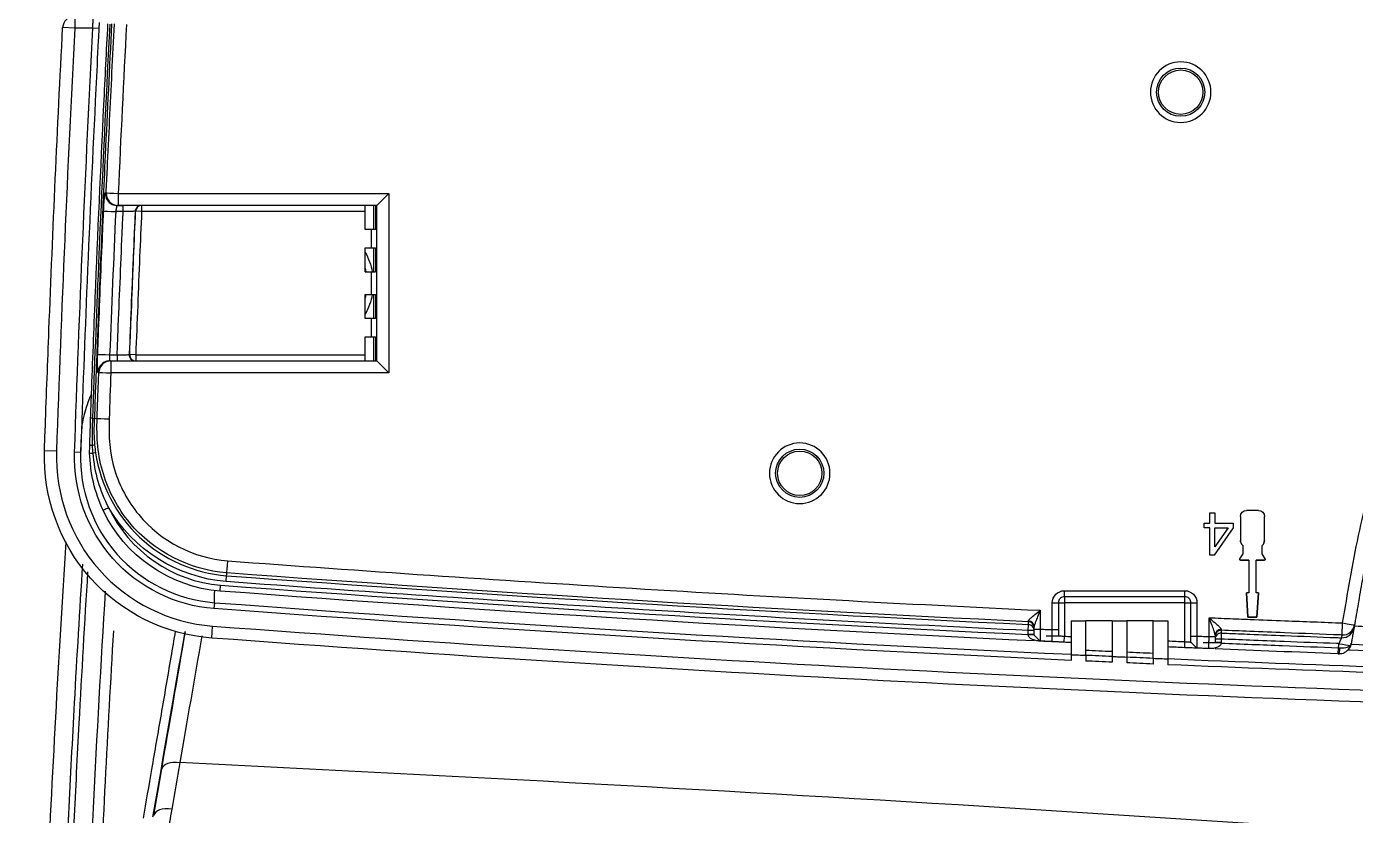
# Model space of a CAD drawing. Header units: millimetres. Extents: x 28 to 2974, y 8 to 3716.
# Drawn here: x 1658.1 to 1768.4, y 1207.4 to 1272.8 of the extents above; entities that cross this region are included whole.
import ezdxf

# ---------------------------------------------------------------- set-up
doc = ezdxf.new("R2010")
doc.units = ezdxf.units.MM
doc.layers.add('1LINE', color=7, linetype='CONTINUOUS')

msp = doc.modelspace()

# ---------------------------------------------------------------- linework, layer by layer
at = {"layer": '1LINE', "linetype": 'Continuous'}
for p, q in [((1662.12, 1273.7), (1662.12, 1272.7)), ((1662.12, 1272.7), (1661.12, 1272.75)), ((1663.63, 1272.7), (1662.12, 1272.7)), ((1664.12, 1272.68), (1663.63, 1272.7)), ((1665.73, 1259), (1665.73, 1258)), ((1665.73, 1259), (1688.18, 1259)), ((1687.18, 1258), (1688.18, 1259)), ((1688.18, 1259), (1688.18, 1244.12)), ((1665.66, 1258), (1666.14, 1258)), ((1687.18, 1258), (1665.73, 1258)), ((1666.14, 1257.5), (1666.14, 1258)), ((1667.67, 1258), (1667.67, 1257.5)), ((1686.94, 1256), (1686.94, 1258)), ((1687.08, 1258), (1687.08, 1256)), ((1687.18, 1245.12), (1687.18, 1258)), ((1666.14, 1257.5), (1665.52, 1257.5)), ((1667.67, 1257.5), (1667.17, 1257.52)), ((1686.21, 1257.5), (1667.67, 1257.5)), ((1686.21, 1256), (1686.21, 1257.5)), ((1686.71, 1256), (1686.21, 1256)), ((1686.71, 1256), (1686.71, 1254.5)), ((1687.08, 1256), (1686.71, 1256)), ((1686.21, 1254.5), (1686.71, 1254.5)), ((1686.21, 1252.5), (1686.21, 1254.5)), ((1686.71, 1254.5), (1687.08, 1254.5)), ((1686.94, 1252.5), (1686.94, 1254.5)), ((1687.08, 1254.5), (1687.08, 1252.5)), ((1686.21, 1252.5), (1686.71, 1252.5)), ((1686.71, 1252.5), (1687.08, 1252.5)), ((1686.71, 1252.5), (1686.71, 1250.62)), ((1686.21, 1250.62), (1686.71, 1250.62)), ((1686.21, 1248.62), (1686.21, 1250.62)), ((1686.71, 1250.62), (1687.08, 1250.62)), ((1686.94, 1248.62), (1686.94, 1250.62)), ((1687.08, 1250.62), (1687.08, 1248.62)), ((1686.71, 1248.62), (1686.21, 1248.62)), ((1686.71, 1248.62), (1686.71, 1247.12)), ((1687.08, 1248.62), (1686.71, 1248.62)), ((1686.21, 1247.12), (1686.71, 1247.12)), ((1686.21, 1245.62), (1686.21, 1247.12)), ((1686.71, 1247.12), (1687.08, 1247.12)), ((1686.94, 1245.12), (1686.94, 1247.12)), ((1687.08, 1247.12), (1687.08, 1245.12)), ((1665.02, 1245.62), (1665.64, 1245.62)), ((1665.64, 1245.62), (1665.64, 1245.12)), ((1667.18, 1245.62), (1666.68, 1245.64)), ((1667.18, 1245.62), (1686.21, 1245.62)), ((1667.18, 1245.62), (1667.18, 1245.12)), ((1665.12, 1245.12), (1687.18, 1245.12)), ((1665.12, 1245.12), (1665.12, 1244.12)), ((1688.18, 1244.12), (1687.18, 1245.12)), ((1688.18, 1244.12), (1665.12, 1244.12)), ((1659.61, 1237.68), (1660.61, 1237.65)), ((1662.61, 1237.53), (1662.11, 1237.54)), ((1756.28, 1231.67), (1756.28, 1232.51)), ((1756.28, 1232.51), (1756.7, 1232.51)), ((1756.7, 1232.51), (1756.7, 1231.67)), ((1760.31, 1232.72), (1759.31, 1232.72)), ((1755.81, 1231.67), (1756.28, 1231.67)), ((1755.81, 1231.28), (1755.81, 1231.67)), ((1756.28, 1231.28), (1755.81, 1231.28)), ((1756.28, 1229.01), (1756.28, 1231.28)), ((1758.21, 1231.28), (1756.63, 1229.01)), ((1756.7, 1231.67), (1758.21, 1231.67)), ((1757.79, 1231.28), (1756.7, 1229.7)), ((1756.7, 1231.28), (1757.79, 1231.28)), ((1756.7, 1229.7), (1756.7, 1231.28)), ((1758.21, 1231.67), (1758.21, 1231.28)), ((1758.81, 1232.22), (1758.81, 1230.22)), ((1760.81, 1230.22), (1760.81, 1232.22)), ((1760.81, 1230.22), (1760.81, 1230.22)), ((1756.63, 1229.01), (1756.28, 1229.01)), ((1759.01, 1229.11), (1758.75, 1228.71)), ((1759.01, 1229.82), (1759.01, 1229.11)), ((1759.01, 1229.82), (1759.01, 1229.82)), ((1760.61, 1229.82), (1760.61, 1229.82)), ((1760.61, 1229.11), (1760.61, 1229.82)), ((1760.87, 1228.71), (1760.61, 1229.11)), ((1759.51, 1228.6), (1758.81, 1228.6)), ((1758.81, 1228.6), (1759.51, 1228.6)), ((1758.81, 1228.6), (1758.81, 1228.6)), ((1759.51, 1228.6), (1759.51, 1225.88)), ((1759.51, 1228.6), (1759.51, 1228.6)), ((1760.11, 1228.6), (1760.11, 1228.6)), ((1760.11, 1225.88), (1760.11, 1228.6)), ((1760.81, 1228.6), (1760.11, 1228.6)), ((1760.11, 1228.6), (1760.81, 1228.6)), ((1760.81, 1228.6), (1760.81, 1228.6)), ((1674.19, 1226.03), (1674.22, 1226.52)), ((1744.21, 1226.06), (1754.21, 1226.06)), ((1744.21, 1225.56), (1744.21, 1226.06)), ((1754.21, 1225.56), (1754.21, 1226.06)), ((1759.44, 1223.88), (1759.31, 1225.88)), ((1759.31, 1225.88), (1759.44, 1223.88)), ((1759.51, 1225.88), (1759.31, 1225.88)), ((1760.31, 1225.88), (1760.11, 1225.88)), ((1760.31, 1225.88), (1760.18, 1223.88)), ((1760.18, 1223.88), (1760.31, 1225.88)), ((1673.71, 1225.07), (1673.67, 1224.58)), ((1743.21, 1222.84), (1743.21, 1225.06)), ((1743.71, 1225.06), (1743.71, 1222.84)), ((1743.71, 1225.06), (1744.21, 1225.06)), ((1754.21, 1225.56), (1744.21, 1225.56)), ((1744.21, 1225.56), (1744.21, 1225.06)), ((1744.21, 1225.06), (1744.21, 1222.29)), ((1754.21, 1225.06), (1744.21, 1225.06)), ((1754.21, 1225.06), (1754.21, 1225.56)), ((1754.21, 1221.84), (1754.21, 1225.06)), ((1754.21, 1225.06), (1754.71, 1225.06)), ((1754.71, 1222.3), (1754.71, 1225.06)), ((1755.21, 1225.06), (1755.21, 1222.3)), ((1742.21, 1224.44), (1742.21, 1222.88)), ((1748.18, 1223.56), (1745.98, 1223.56)), ((1751.58, 1223.56), (1749.38, 1223.56)), ((1756.21, 1222.26), (1756.21, 1223.82)), ((1760.18, 1223.88), (1759.44, 1223.88)), ((1759.44, 1223.88), (1760.18, 1223.88)), ((1759.44, 1223.88), (1759.44, 1223.88)), ((1760.18, 1223.88), (1760.18, 1223.88)), ((1673.49, 1222.13), (1673.56, 1223.13)), ((1741.21, 1222.76), (1741.24, 1223.26)), ((1741.21, 1222.43), (1741.21, 1222.76)), ((1741.71, 1222.88), (1741.71, 1223.07)), ((1757.23, 1222.55), (1757.21, 1222.05)), ((1767.25, 1222.39), (1767.29, 1223.39)), ((1741.71, 1222.38), (1742.19, 1221.88)), ((1744.19, 1221.79), (1744.21, 1222.29)), ((1754.19, 1221.34), (1754.21, 1221.84)), ((1754.71, 1221.8), (1755.19, 1221.3)), ((1754.71, 1221.8), (1755.19, 1221.3)), ((1756.71, 1222.37), (1756.71, 1222.26)), ((1757.21, 1222.05), (1757.21, 1221.76)), ((1766.92, 1220.84), (1766.94, 1221.33)), ((1744.78, 1220.76), (1744.78, 1220.29)), ((1745.98, 1220.71), (1745.98, 1220.23)), ((1748.18, 1220.61), (1748.18, 1220.13)), ((1749.38, 1220.56), (1749.38, 1220.08)), ((1751.58, 1220.46), (1751.58, 1219.98)), ((1752.78, 1220.41), (1752.78, 1219.93)), ((1668.67, 1207.43), (1668.61, 1207.44))]:
    msp.add_line(p, q, dxfattribs=at)
at = {"layer": '1LINE', "linetype": 'Continuous', "extrusion": (3.83778e-22, 6.26757e-06, -1)}
for centre in [(-1753.86, 1267.4, 0.01), (-1722.26, 1235.8, 0.01)]:
    msp.add_circle(centre, 2.51, dxfattribs=at)
at = {"layer": '1LINE', "linetype": 'Continuous', "extrusion": (-3.83778e-22, -6.26758e-06, 1)}
for centre, radius in [((1753.86, 1267.4, -0.01), 2), ((1753.86, 1267.4, -0.01), 1.84), ((1722.26, 1235.8, -0.01), 2), ((1722.26, 1235.8, -0.01), 1.84)]:
    msp.add_circle(centre, radius, dxfattribs=at)
at = {"layer": '1LINE', "linetype": 'Continuous', "extrusion": (0, 0, -1)}
for start, end in [(150.4069, 169.5319), (190.4738, 209.5988)]:
    msp.add_arc((-1681.71, 1251.56), 5.18, start, end, dxfattribs=at)
at = {"layer": '1LINE', "linetype": 'Continuous'}
for start, end in [(11.61, 15.7444), (344.2612, 348.3956)]:
    msp.add_arc((1681.71, 1251.56), 4.68, start, end, dxfattribs=at)
at = {"layer": '1LINE', "linetype": 'Continuous', "extrusion": (3.83778e-22, 6.26757e-06, -1)}
for centre, radius, start, end in [((-1759.31, 1232.22, 0.01), 0.5, 0, 90), ((-1760.31, 1232.22, 0.01), 0.5, 90, 180), ((-1759.31, 1230.22, 0.01), 0.5, 306.8699, 359.9814), ((-1760.31, 1230.22, 0.01), 0.5, 180.0186, 233.1301), ((-1758.81, 1228.68, 0.01), 0.0716, 270, 359.867), ((-1760.81, 1228.68, 0.01), 0.0716, 180.133, 270), ((-1744.21, 1225.06, 0.01), 1, 0, 90), ((-1754.21, 1225.06, 0.01), 1, 90, 180)]:
    msp.add_arc(centre, radius, start, end, dxfattribs=at)
at = {"layer": '1LINE', "linetype": 'Continuous', "extrusion": (-3.83778e-22, -6.26758e-06, 1)}
for centre, radius, start, end in [((1759.31, 1230.22, -0.01), 0.5, 180.0192, 233.1301), ((1760.31, 1230.22, -0.01), 0.5, 306.8699, 359.9808), ((1758.81, 1228.68, -0.01), 0.0716, 146.9613, 270), ((1760.81, 1228.68, -0.01), 0.0716, 270, 33.0347)]:
    msp.add_arc(centre, radius, start, end, dxfattribs=at)
at = {"layer": '1LINE', "linetype": 'Continuous'}
for centre, major_axis, ratio, start_param, end_param in [((1662.12, 1272.7), (0.008, -1), 1, 3.133322, 4.652317), ((1665.66, 1259), (0, 1), 0.99875, 1.526057, 2.700732), ((1665.73, 1259), (0, 1), 0.99875, 1.526057, 3.141688), ((1665.73, 1259), (-0.999, 0.045), 0.000006, 0.049845, 1.570788), ((1665.66, 1259), (0, 1), 0.99875, 2.700737, 3.141688), ((1667.64, 1257.5), (-0.005, 0.5), 1, 6.273042, 7.799432), ((1667.67, 1257.5), (0, 0.5), 0.99989, 0.178347, 1.525904), ((1667.67, 1257.5), (0, 0.5), 0.99989, 6.282763, 6.461532), ((1665.52, 1257.5), (-0.999, 0.044), 0.000006, 0.049856, 1.570789), ((1665.02, 1245.62), (-0.999, 0.038), 0.000006, 0.049972, 1.57079), ((1667.14, 1245.62), (0, -0.5), 1, 4.673899, 6.283185), ((1667.18, 1245.62), (0, 0.5), 0.99989, 1.532307, 3.141593), ((1665.04, 1244.12), (0, -1), 0.998748, 3.479633, 4.674649), ((1665.12, 1244.12), (0, -1), 0.998748, 3.141593, 4.674614), ((1665.04, 1244.12), (0, -1), 0.998748, 3.141593, 3.47963), ((1665.12, 1244.12), (-0.999, 0.038), 0.000006, 0.049941, 1.570788), ((1663.94, 1240.35), (-0.5, 0.018), 0.000207, 5.483059, 6.283939), ((1663.25, 1240.37), (-0.5, 0.018), 0.000144, 2.341467, 3.091634), ((1664.98, 1240.31), (-0.999, 0.035), 0.000732, 0.049959, 1.570797), ((1663.87, 1238.15), (-0.5, 0.017), 0.072751, 6.28243, 7.222789), ((1663.87, 1238.13), (-0.5, 0.017), 0.074365, 6.28243, 7.227122), ((1663.27, 1238.11), (-0.498, -0.048), 0.024006, 2.205214, 3.091589), ((1663.86, 1237.5), (-0.5, -0.011), 0.075324, 6.276429, 7.327546), ((1663.36, 1237.42), (-0.494, -0.075), 0.000006, 3.190855, 4.171093), ((1664.93, 1232.96), (-0.453, -0.212), 0.000006, 6.233758, 7.853979), ((1674.81, 1228.54), (-0.074, -0.997), 0.003197, 0.049952, 1.570791), ((1674.68, 1226.82), (-0.039, -0.499), 0.003165, 1.570802, 3.09164), ((1743.21, 1225.06), (-0.5, 0), 0.000006, 1.570796, 3.141593), ((1755.21, 1225.06), (-0.5, 0), 0.000006, 0.000006, 1.570796), ((1741.21, 1223.07), (0.5, 0), 0.942693, 0, 1.526036), ((1741.21, 1222.76), (0.5, 0), 0.000006, 0, 1.570796), ((1741.21, 1222.43), (0.5, 0), 0.000006, 0, 1.570796), ((1741.21, 1222.38), (0.5, 0), 0.044441, 0, 1.56868), ((1741.21, 1222.99), (0.5, 0), 0.99875, 0, 1.52338), ((1741.21, 1222.76), (0.5, 0), 0.99875, 0, 1.523384), ((1742.21, 1222.88), (-0.5, 0), 0.000006, 0, 1.570796), ((1743.21, 1222.84), (-0.5, 0), 0.000006, 1.570796, 3.141593), ((1757.21, 1222.37), (-0.5, 0), 0.942723, 4.673725, 6.283185), ((1757.21, 1222.28), (-0.5, 0), 0.99875, 4.671431, 6.283185), ((1757.21, 1222.05), (-0.5, 0), 0.99875, 4.671409, 6.283185), ((1767.25, 1223.16), (0.985, -0.17), 0.998729, 4.847032, 6.283207), ((1767.29, 1223.39), (0.985, -0.17), 0.998729, 4.847001, 6.283207), ((1767.29, 1223.39), (0.985, -0.17), 0.000006, 4.71239, 6.283186), ((1742.17, 1221.38), (0.024, 0.499), 0.000002, 0.000048, 0.075187), ((1755.21, 1222.3), (-0.5, 0), 0.000006, 0, 1.570796), ((1756.21, 1222.26), (-0.5, 0), 0.000006, 1.570796, 3.141593), ((1757.21, 1222.05), (-0.5, 0), 0.000006, 4.712389, 6.283185), ((1757.21, 1221.76), (-0.5, 0), 0.000006, 4.712389, 6.283185), ((1757.21, 1221.72), (-0.5, 0.022), 0.000006, 4.712399, 6.283183), ((1766.99, 1221.67), (0.985, -0.17), 0.000006, 4.71239, 5.879762), ((1767, 1221.33), (-0.011, -0.5), 0.131549, 6.274704, 7.834322), ((1767.45, 1221.59), (0.43, -0.256), 0.642518, 6.228245, 6.82106), ((1756.17, 1220.76), (0.021, 0.5), 0.000001, 0.000048, 0.075205), ((1670.82, 1211.01), (1.48, -0.26), 0.525102, 1.649118, 3.121084), ((1670.15, 1207.16), (1.48, -0.26), 0.525074, 1.64944, 3.121084)]:
    msp.add_ellipse(centre, major_axis=major_axis, ratio=ratio, start_param=start_param, end_param=end_param, dxfattribs=at)
at = {"layer": '1LINE', "linetype": 'Continuous', "extrusion": (0, 0, -1)}
for centre, major_axis, ratio, start_param, end_param in [((1686.21, 1257.5), (0, -0.5), 0.003491, 1.570796, 3.141599), ((1687.18, 1259), (0, -1), 0.052408, 6.230832, 6.283192), ((1686.21, 1245.62), (0, -0.5), 0.003491, 0, 1.570796), ((1687.18, 1244.12), (0, -1), 0.052408, 3.141593, 3.193959)]:
    msp.add_ellipse(centre, major_axis=major_axis, ratio=ratio, start_param=start_param, end_param=end_param, dxfattribs=at)
at = {"layer": '1LINE', "linetype": 'Continuous', "extrusion": (6.12323e-17, 1, 0)}
for centre in [(1743.21, 1222.33), (1743.21, 1222.33), (1756.21, 1221.76)]:
    msp.add_ellipse(centre, major_axis=(0, 0, -0.5), ratio=1, start_param=1.570796, end_param=4.712389, dxfattribs=at)
at = {"layer": '1LINE', "linetype": 'Continuous'}
for points, knots in [([(1663.63, 1272.7), (1663.63, 1272.78), (1663.63, 1272.85), (1663.63, 1273.03), (1663.64, 1273.14), (1663.64, 1273.33), (1663.64, 1273.41), (1663.65, 1273.55), (1663.65, 1273.61), (1663.65, 1273.68), (1663.65, 1273.7), (1663.65, 1273.7)], [0, 0, 0, 0, 0.141298, 0.141298, 0.356559, 0.356559, 0.5716, 0.5716, 0.786574, 0.786574, 1, 1, 1, 1]), ([(1664.15, 1273.18), (1664.15, 1273.17), (1664.15, 1273.17), (1664.15, 1273.13), (1664.15, 1273.1), (1664.14, 1273.03), (1664.14, 1272.99), (1664.14, 1272.89), (1664.13, 1272.84), (1664.13, 1272.75), (1664.13, 1272.71), (1664.12, 1272.68)], [0, 0, 0, 0, 0.212796, 0.212796, 0.42788, 0.42788, 0.643082, 0.643082, 0.858551, 0.858551, 1, 1, 1, 1]), ([(1659.61, 1237.68), (1659.63, 1238.35), (1659.66, 1239.02), (1659.78, 1242.35), (1659.88, 1245.01), (1660.31, 1256.04), (1660.69, 1264.4), (1661.12, 1272.75)], [0, 0, 0, 0, 0.056976, 0.056976, 0.28488, 0.28488, 1, 1, 1, 1]), ([(1664.12, 1272.68), (1664.11, 1272.34), (1664.09, 1272.01), (1664, 1270.34), (1663.94, 1269.01), (1663.61, 1262.35), (1663.37, 1257.03), (1662.95, 1246.97), (1662.77, 1242.25), (1662.61, 1237.53)], [0, 0, 0, 0, 0.028424, 0.028424, 0.142119, 0.142119, 0.596906, 0.596906, 1, 1, 1, 1]), ([(1663.44, 1240.37), (1663.47, 1241.03), (1663.49, 1241.7), (1663.61, 1245.03), (1663.72, 1247.7), (1664.04, 1255.69), (1664.28, 1261.02), (1664.65, 1268.58), (1664.76, 1270.81), (1664.88, 1273.05)], [0, 0, 0, 0, 0.061159, 0.061159, 0.305796, 0.305796, 0.795074, 0.795074, 1, 1, 1, 1]), ([(1665.03, 1273.04), (1665.03, 1273.03), (1665.03, 1273.01), (1664.96, 1271.67), (1664.89, 1270.34), (1664.56, 1263.68), (1664.31, 1258.35), (1663.91, 1248.8), (1663.75, 1244.58), (1663.6, 1240.36)], [0, 0, 0, 0, 0.001056, 0.001056, 0.123354, 0.123354, 0.612552, 0.612552, 1, 1, 1, 1]), ([(1665.18, 1273.05), (1665, 1269.43), (1664.82, 1265.8), (1664.59, 1260.84), (1664.52, 1259.51), (1664.45, 1257.85), (1664.44, 1257.51), (1664.17, 1251.57), (1663.95, 1245.97), (1663.75, 1240.36)], [0, 0, 0, 0, 0.332746, 0.332746, 0.454936, 0.454936, 0.485484, 0.485484, 1, 1, 1, 1]), ([(1664.73, 1259.05), (1664.76, 1259.71), (1664.8, 1260.38), (1664.95, 1263.71), (1665.08, 1266.37), (1665.28, 1270.37), (1665.35, 1271.71), (1665.42, 1273.05)], [0, 0, 0, 0, 0.142627, 0.142627, 0.713138, 0.713138, 1, 1, 1, 1]), ([(1664.52, 1257.55), (1664.52, 1257.65), (1664.53, 1257.76), (1664.54, 1258.04), (1664.55, 1258.2), (1664.58, 1258.48), (1664.59, 1258.61), (1664.61, 1258.82), (1664.62, 1258.91), (1664.64, 1259.02), (1664.65, 1259.05), (1664.66, 1259.05)], [0, 0, 0, 0, 0.138726, 0.138726, 0.354257, 0.354257, 0.569694, 0.569694, 0.784849, 0.784849, 1, 1, 1, 1]), ([(1665.66, 1258), (1665.65, 1258), (1665.64, 1257.99), (1665.62, 1257.95), (1665.61, 1257.93), (1665.58, 1257.86), (1665.57, 1257.81), (1665.55, 1257.72), (1665.54, 1257.66), (1665.53, 1257.57), (1665.52, 1257.54), (1665.52, 1257.5)], [0, 0, 0, 0, 0.214821, 0.214821, 0.43048, 0.43048, 0.646514, 0.646514, 0.861946, 0.861946, 1, 1, 1, 1]), ([(1664.03, 1245.66), (1664.05, 1246.32), (1664.08, 1246.99), (1664.21, 1250.32), (1664.32, 1252.99), (1664.46, 1256.28), (1664.49, 1256.91), (1664.52, 1257.55)], [0, 0, 0, 0, 0.168109, 0.168109, 0.840549, 0.840549, 1, 1, 1, 1]), ([(1665.64, 1245.62), (1665.67, 1246.25), (1665.69, 1246.89), (1665.77, 1248.88), (1665.83, 1250.24), (1665.94, 1252.96), (1666, 1254.32), (1666.08, 1256.29), (1666.11, 1256.89), (1666.14, 1257.5)], [0, 0, 0, 0, 0.160215, 0.160215, 0.503492, 0.503492, 0.846769, 0.846769, 1, 1, 1, 1]), ([(1667.14, 1257.52), (1667.12, 1257.52), (1667.09, 1257.52), (1666.76, 1257.51), (1666.35, 1257.5), (1666.14, 1257.5)], [0, 0, 0, 0, 0.232627, 0.580278, 1, 1, 1, 1]), ([(1667.14, 1257.52), (1667.11, 1256.89), (1667.08, 1256.27), (1667, 1254.28), (1666.94, 1252.92), (1666.82, 1250.2), (1666.77, 1248.84), (1666.69, 1246.87), (1666.67, 1246.25), (1666.64, 1245.64)], [0, 0, 0, 0, 0.158717, 0.158717, 0.501738, 0.501738, 0.844758, 0.844758, 1, 1, 1, 1]), ([(1666.68, 1245.64), (1666.73, 1247), (1666.79, 1248.35), (1666.9, 1251.07), (1666.95, 1252.42), (1667.06, 1255.03), (1667.12, 1256.28), (1667.17, 1257.52)], [0, 0, 0, 0, 0.342561, 0.342561, 0.685122, 0.685122, 1, 1, 1, 1]), ([(1667.17, 1257.52), (1667.16, 1257.52), (1667.15, 1257.52), (1667.14, 1257.52), (1667.14, 1257.52), (1667.14, 1257.52)], [0, 0, 0, 0, 0.629861, 0.629861, 1, 1, 1, 1]), ([(1667.67, 1257.5), (1667.62, 1256.25), (1667.56, 1255.01), (1667.45, 1252.4), (1667.4, 1251.05), (1667.29, 1248.33), (1667.23, 1246.98), (1667.18, 1245.62)], [0, 0, 0, 0, 0.314878, 0.314878, 0.657439, 0.657439, 1, 1, 1, 1]), ([(1767.29, 1223.39), (1767.71, 1225.81), (1768.1, 1228.23), (1769.12, 1233.03), (1769.73, 1235.41), (1771.83, 1242.47), (1773.6, 1247.07), (1775.74, 1251.5)], [0, 0, 0, 0, 0.25, 0.25, 0.5, 0.5, 1, 1, 1, 1]), ([(1776.64, 1251.06), (1774.23, 1246.07), (1772.26, 1240.78), (1770.08, 1232.76), (1769.48, 1230.07), (1768.88, 1226.7), (1768.77, 1226.09), (1768.56, 1224.84), (1768.43, 1224.09), (1768.3, 1223.34), (1768.28, 1223.22)], [0, 0, 0, 0, 0.563505, 0.563505, 0.845258, 0.845258, 0.915696, 0.915696, 0.986135, 1, 1, 1, 1]), ([(1664.04, 1244.16), (1664.04, 1244.16), (1664.03, 1244.17), (1664.02, 1244.23), (1664.02, 1244.3), (1664.01, 1244.48), (1664.01, 1244.59), (1664.01, 1244.85), (1664.01, 1245), (1664.01, 1245.32), (1664.02, 1245.49), (1664.03, 1245.66)], [0, 0, 0, 0, 0.141761, 0.141761, 0.356201, 0.356201, 0.570656, 0.570656, 0.785323, 0.785323, 1, 1, 1, 1]), ([(1665.02, 1245.62), (1665.02, 1245.56), (1665.01, 1245.51), (1665.01, 1245.4), (1665, 1245.35), (1665, 1245.26), (1665.01, 1245.23), (1665.01, 1245.17), (1665.02, 1245.15), (1665.03, 1245.12), (1665.04, 1245.12), (1665.04, 1245.12)], [0, 0, 0, 0, 0.214729, 0.214729, 0.428824, 0.428824, 0.642792, 0.642792, 0.857487, 0.857487, 1, 1, 1, 1]), ([(1665.64, 1245.62), (1665.81, 1245.62), (1666.13, 1245.63), (1666.46, 1245.63), (1666.62, 1245.64), (1666.64, 1245.64), (1666.64, 1245.64)], [0, 0, 0, 0, 0.318795, 0.608036, 0.836927, 1, 1, 1, 1]), ([(1666.64, 1245.64), (1666.64, 1245.64), (1666.65, 1245.64), (1666.65, 1245.64), (1666.66, 1245.64), (1666.67, 1245.64), (1666.67, 1245.64), (1666.68, 1245.64)], [0, 0, 0, 0, 0.370145, 0.370145, 0.740474, 0.740474, 1, 1, 1, 1]), ([(1663.98, 1240.35), (1664, 1241.01), (1664.03, 1241.68), (1664.07, 1242.95), (1664.1, 1243.55), (1664.12, 1244.16)], [0, 0, 0, 0, 0.524625, 0.524625, 1, 1, 1, 1]), ([(1663.48, 1242.32), (1663.23, 1241.74), (1663.03, 1241.18), (1662.73, 1240.05), (1662.68, 1239.49), (1662.65, 1238.45), (1662.63, 1238), (1662.61, 1237.53)], [0, 0, 0, 0, 0.284864, 0.284864, 0.642432, 0.642432, 1, 1, 1, 1]), ([(1663.37, 1238.17), (1663.37, 1238.23), (1663.37, 1238.3), (1663.4, 1239.03), (1663.42, 1239.7), (1663.44, 1240.37)], [0, 0, 0, 0, 0.091239, 0.091239, 1, 1, 1, 1]), ([(1663.6, 1240.36), (1663.58, 1240.03), (1663.57, 1239.7), (1663.55, 1238.95), (1663.56, 1238.54), (1663.57, 1238.13)], [0, 0, 0, 0, 0.448087, 0.448087, 1, 1, 1, 1]), ([(1663.75, 1240.36), (1663.73, 1239.94), (1663.71, 1239.52), (1663.72, 1238.79), (1663.74, 1238.47), (1663.77, 1238.16)], [0, 0, 0, 0, 0.568421, 0.568421, 1, 1, 1, 1]), ([(1674.74, 1227.54), (1671.62, 1227.79), (1668.68, 1229.3), (1665.68, 1232.9), (1664.96, 1234.26), (1664.03, 1237.24), (1663.92, 1238.79), (1663.98, 1240.35)], [0, 0, 0, 0, 0.5, 0.5, 0.75, 0.75, 1, 1, 1, 1]), ([(1664.98, 1240.31), (1664.92, 1238.89), (1665.01, 1237.47), (1665.85, 1234.73), (1666.51, 1233.48), (1669.26, 1230.15), (1671.98, 1228.76), (1674.81, 1228.54)], [0, 0, 0, 0, 0.25, 0.25, 0.5, 0.5, 1, 1, 1, 1]), ([(1673.49, 1222.14), (1669.63, 1222.42), (1665.97, 1224.25), (1660.88, 1229.97), (1659.48, 1233.82), (1659.61, 1237.68)], [0, 0, 0, 0, 0.5, 0.5, 1, 1, 1, 1]), ([(1660.61, 1237.65), (1660.49, 1234.04), (1661.79, 1230.45), (1666.54, 1225.11), (1669.96, 1223.4), (1673.56, 1223.13)], [0, 0, 0, 0, 0.5, 0.5, 1, 1, 1, 1]), ([(1673.67, 1224.58), (1670.45, 1224.82), (1667.4, 1226.35), (1663.16, 1231.12), (1662, 1234.32), (1662.11, 1237.54)], [0, 0, 0, 0, 0.5, 0.5, 1, 1, 1, 1]), ([(1662.61, 1237.53), (1662.5, 1234.43), (1663.61, 1231.36), (1667.68, 1226.78), (1670.62, 1225.3), (1673.71, 1225.07)], [0, 0, 0, 0, 0.5, 0.5, 1, 1, 1, 1]), ([(1663.85, 1237.5), (1664.26, 1234.83), (1665.53, 1232.36), (1669.46, 1228.66), (1672.03, 1227.52), (1674.72, 1227.31)], [0, 0, 0, 0, 0.5, 0.5, 1, 1, 1, 1]), ([(1858.46, 859.29), (1845.95, 859.28), (1833.46, 860.71), (1809.1, 866.4), (1797.47, 870.56), (1775.29, 881.51), (1764.73, 888.49), (1750.4, 900.58), (1745.89, 904.82), (1737.2, 913.59), (1733.03, 918.12), (1721.05, 932.12), (1713.75, 942.02), (1700.44, 962.87), (1694.42, 973.89), (1683.89, 996.44), (1679.4, 1007.9), (1671.76, 1031.14), (1668.6, 1042.91), (1663.64, 1066.78), (1661.82, 1078.87), (1659.32, 1103.31), (1658.65, 1115.67), (1658.13, 1140.27), (1658.26, 1152.49), (1658.85, 1176.82), (1659.29, 1188.93), (1660.26, 1210.74), (1660.79, 1220.44), (1661.42, 1230.11)], [0, 0, 0, 0, 0.078081, 0.078081, 0.156162, 0.156162, 0.234242, 0.234242, 0.273283, 0.273283, 0.312323, 0.312323, 0.390404, 0.390404, 0.468485, 0.468485, 0.546565, 0.546565, 0.624646, 0.624646, 0.702727, 0.702727, 0.780808, 0.780808, 0.858888, 0.858888, 0.936969, 0.936969, 1, 1, 1, 1]), ([(1662.76, 1228.25), (1662.52, 1224.43), (1662.29, 1220.61), (1661.91, 1213.7), (1661.76, 1210.63), (1661.53, 1206.01), (1661.46, 1204.46), (1661.32, 1201.38), (1661.21, 1199.84), (1661.19, 1198.3)], [0, 0, 0, 0, 0.383812, 0.383812, 0.691906, 0.691906, 0.845953, 0.845953, 1, 1, 1, 1]), ([(1674.81, 1228.54), (1685.99, 1227.71), (1697.18, 1226.95), (1719.64, 1225.58), (1730.93, 1224.97), (1742.21, 1224.44)], [0, 0, 0, 0, 0.497996, 0.497996, 1, 1, 1, 1]), ([(1661.71, 1198.62), (1661.78, 1201.37), (1661.95, 1204.12), (1662.21, 1209.6), (1662.35, 1212.35), (1662.72, 1219.27), (1662.96, 1223.45), (1663.22, 1227.62)], [0, 0, 0, 0, 0.283547, 0.283547, 0.567094, 0.567094, 1, 1, 1, 1]), ([(1741.21, 1222.76), (1730.21, 1223.28), (1719.22, 1223.88), (1697.04, 1225.23), (1685.86, 1225.99), (1674.68, 1226.82)], [0, 0, 0, 0, 0.495562, 0.495562, 1, 1, 1, 1]), ([(1664.65, 1226.02), (1663.91, 1214.06), (1663.32, 1202.05), (1661.96, 1166.67), (1661.26, 1143.22), (1662.55, 1107.9), (1663.41, 1096.08), (1666.27, 1072.53), (1668.25, 1060.88), (1673.52, 1037.84), (1676.8, 1026.46), (1684.64, 1003.97), (1689.22, 992.89), (1699.69, 971.43), (1705.55, 961.09), (1718.59, 941.27), (1725.8, 931.74), (1737.61, 918.26), (1741.69, 913.93), (1750.15, 905.6), (1754.51, 901.59), (1763.67, 894.06), (1768.47, 890.54), (1778.56, 884.07), (1783.83, 881.13), (1800.06, 873.3), (1811.26, 869.41), (1834.41, 864.13), (1846.44, 862.77), (1858.46, 862.77)], [0, 0, 0, 0, 0.079119, 0.079119, 0.232599, 0.232599, 0.309339, 0.309339, 0.386079, 0.386079, 0.462819, 0.462819, 0.539559, 0.539559, 0.616299, 0.616299, 0.69304, 0.69304, 0.73141, 0.73141, 0.76978, 0.76978, 0.80815, 0.80815, 0.84652, 0.84652, 0.92326, 0.92326, 1, 1, 1, 1]), ([(1744.21, 1225.56), (1744.16, 1225.56), (1744.1, 1225.55), (1743.99, 1225.52), (1743.94, 1225.49), (1743.86, 1225.42), (1743.82, 1225.38), (1743.76, 1225.28), (1743.74, 1225.23), (1743.72, 1225.14), (1743.71, 1225.1), (1743.71, 1225.06)], [0, 0, 0, 0, 0.214941, 0.214941, 0.429881, 0.429881, 0.644822, 0.644822, 0.859762, 0.859762, 1, 1, 1, 1]), ([(1754.71, 1225.06), (1754.71, 1225.12), (1754.7, 1225.18), (1754.67, 1225.28), (1754.64, 1225.33), (1754.57, 1225.42), (1754.53, 1225.46), (1754.43, 1225.52), (1754.38, 1225.54), (1754.29, 1225.56), (1754.25, 1225.56), (1754.21, 1225.56)], [0, 0, 0, 0, 0.214941, 0.214941, 0.429881, 0.429881, 0.644822, 0.644822, 0.859762, 0.859762, 1, 1, 1, 1]), ([(1741.24, 1223.54), (1741.23, 1223.57), (1741.25, 1223.59), (1741.27, 1223.63), (1741.28, 1223.64), (1741.32, 1223.7), (1741.38, 1223.76), (1741.54, 1223.9), (1741.65, 1224), (1741.91, 1224.2), (1742.06, 1224.32), (1742.21, 1224.44), (1742.21, 1224.44), (1742.21, 1224.44)], [0, 0, 0, 0, 0.113333, 0.113333, 0.151859, 0.151859, 0.34896, 0.34896, 0.637219, 0.637219, 0.99599, 0.99599, 1, 1, 1, 1]), ([(1742.21, 1224.44), (1742.21, 1224.44), (1742.21, 1224.44), (1742.13, 1224.26), (1742.06, 1224.08), (1741.93, 1223.76), (1741.87, 1223.62), (1741.79, 1223.4), (1741.76, 1223.31), (1741.72, 1223.17), (1741.71, 1223.12), (1741.71, 1223.07)], [0, 0, 0, 0, 0.004935, 0.004935, 0.37056, 0.37056, 0.663437, 0.663437, 0.859036, 0.859036, 1, 1, 1, 1]), ([(1744.78, 1223.56), (1744.78, 1223.56), (1744.79, 1223.56), (1744.99, 1223.56), (1745.19, 1223.56), (1745.49, 1223.56), (1745.59, 1223.56), (1745.79, 1223.56), (1745.88, 1223.56), (1745.98, 1223.56)], [0, 0, 0, 0, 0.015113, 0.015113, 0.50499, 0.50499, 0.761543, 0.761543, 1, 1, 1, 1]), ([(1744.78, 1223.56), (1744.78, 1223.54), (1744.78, 1223.51), (1744.78, 1223), (1744.78, 1222.52), (1744.78, 1221.61), (1744.78, 1221.19), (1744.78, 1220.76)], [0, 0, 0, 0, 0.028416, 0.028416, 0.547273, 0.547273, 1, 1, 1, 1]), ([(1745.98, 1220.71), (1745.98, 1220.72), (1745.98, 1220.74), (1745.98, 1221.24), (1745.98, 1221.73), (1745.98, 1222.67), (1745.98, 1223.12), (1745.98, 1223.56)], [0, 0, 0, 0, 0.015199, 0.015199, 0.530361, 0.530361, 1, 1, 1, 1]), ([(1748.18, 1223.56), (1748.18, 1223.56), (1748.19, 1223.56), (1748.39, 1223.56), (1748.59, 1223.56), (1748.89, 1223.56), (1748.99, 1223.56), (1749.19, 1223.56), (1749.28, 1223.56), (1749.38, 1223.56)], [0, 0, 0, 0, 0.014364, 0.014364, 0.505793, 0.505793, 0.762101, 0.762101, 1, 1, 1, 1]), ([(1748.18, 1223.56), (1748.18, 1223.54), (1748.18, 1223.51), (1748.18, 1222.99), (1748.18, 1222.49), (1748.18, 1221.53), (1748.18, 1221.07), (1748.18, 1220.61)], [0, 0, 0, 0, 0.02647, 0.02647, 0.534629, 0.534629, 1, 1, 1, 1]), ([(1749.38, 1223.56), (1749.38, 1223.54), (1749.38, 1223.51), (1749.38, 1222.98), (1749.38, 1222.48), (1749.38, 1221.5), (1749.38, 1221.03), (1749.38, 1220.56)], [0, 0, 0, 0, 0.025836, 0.025836, 0.530507, 0.530507, 1, 1, 1, 1]), ([(1751.58, 1223.56), (1751.78, 1223.56), (1751.98, 1223.56), (1752.38, 1223.56), (1752.58, 1223.56), (1752.78, 1223.56)], [0, 0, 0, 0, 0.504378, 0.504378, 1, 1, 1, 1]), ([(1751.58, 1220.46), (1751.58, 1220.98), (1751.58, 1221.49), (1751.58, 1222.48), (1751.58, 1222.97), (1751.58, 1223.49), (1751.58, 1223.53), (1751.58, 1223.56)], [0, 0, 0, 0, 0.495637, 0.495637, 0.964234, 0.964234, 1, 1, 1, 1]), ([(1752.78, 1223.56), (1752.78, 1223.55), (1752.78, 1223.53), (1752.78, 1223), (1752.78, 1222.49), (1752.78, 1221.49), (1752.78, 1221), (1752.78, 1220.48), (1752.78, 1220.44), (1752.78, 1220.41)], [0, 0, 0, 0, 0.017993, 0.017993, 0.503998, 0.503998, 0.969369, 0.969369, 1, 1, 1, 1]), ([(1756.71, 1222.37), (1756.71, 1222.41), (1756.7, 1222.46), (1756.67, 1222.6), (1756.64, 1222.69), (1756.56, 1222.93), (1756.5, 1223.08), (1756.37, 1223.42), (1756.29, 1223.62), (1756.21, 1223.82), (1756.21, 1223.82), (1756.21, 1223.82)], [0, 0, 0, 0, 0.132986, 0.132986, 0.32274, 0.32274, 0.619086, 0.619086, 0.995307, 0.995307, 1, 1, 1, 1]), ([(1756.21, 1223.82), (1756.21, 1223.82), (1756.22, 1223.82), (1756.37, 1223.69), (1756.53, 1223.55), (1756.8, 1223.32), (1756.92, 1223.22), (1757.08, 1223.06), (1757.14, 1222.99), (1757.19, 1222.93), (1757.2, 1222.92), (1757.22, 1222.88), (1757.23, 1222.86), (1757.23, 1222.84)], [0, 0, 0, 0, 0.003813, 0.003813, 0.373709, 0.373709, 0.665804, 0.665804, 0.856971, 0.856971, 0.894071, 0.894071, 1, 1, 1, 1]), ([(1756.21, 1223.82), (1756.38, 1223.82), (1756.55, 1223.81), (1757.05, 1223.79), (1757.38, 1223.77), (1758.35, 1223.73), (1758.99, 1223.71), (1760.59, 1223.64), (1761.55, 1223.61), (1764.1, 1223.51), (1765.7, 1223.45), (1767.29, 1223.39)], [0, 0, 0, 0, 0.045138, 0.045138, 0.135336, 0.135336, 0.308198, 0.308198, 0.568208, 0.568208, 1, 1, 1, 1]), ([(1776.93, 887.01), (1776.57, 887.22), (1774.57, 888.46), (1767.38, 893.15), (1757.78, 900.67), (1747.57, 910.14), (1737.64, 920.32), (1724.23, 935.91), (1708.68, 958.19), (1694.01, 985.31), (1684.23, 1008.98), (1678.58, 1025.95), (1675.68, 1035.78), (1672.97, 1045.75), (1670.04, 1058.36), (1667.29, 1073.64), (1665.61, 1086.23), (1664.57, 1096.47), (1663.92, 1104.52), (1663.44, 1112.41), (1662.97, 1122.74), (1662.55, 1140.56), (1662.92, 1166.59), (1663.94, 1195.74), (1664.86, 1214.42), (1665.36, 1222.73)], [0, 0, 0, 0, 0.003326, 0.018954, 0.069033, 0.101108, 0.130921, 0.183397, 0.266267, 0.348763, 0.430815, 0.471925, 0.492528, 0.513208, 0.554991, 0.596556, 0.638042, 0.657363, 0.679557, 0.703332, 0.721206, 0.763086, 0.847474, 0.931824, 1, 1, 1, 1]), ([(1667.82, 1207.2), (1668.05, 1208.54), (1668.54, 1211.37), (1669.31, 1215.82), (1669.97, 1219.66), (1670.37, 1221.99), (1670.49, 1222.71)], [0, 0, 0, 0, 0.268315, 0.563298, 0.864586, 1, 1, 1, 1]), ([(1742.19, 1221.88), (1742.18, 1221.88), (1742.17, 1221.88), (1742.12, 1221.88), (1742.08, 1221.89), (1742.01, 1221.9), (1741.97, 1221.9), (1741.81, 1221.93), (1741.69, 1221.97), (1741.5, 1222.05), (1741.42, 1222.09), (1741.32, 1222.18), (1741.28, 1222.22), (1741.24, 1222.29), (1741.23, 1222.32), (1741.22, 1222.37), (1741.21, 1222.39), (1741.21, 1222.4)], [0, 0, 0, 0, 0.022289, 0.022289, 0.120631, 0.120631, 0.211292, 0.211292, 0.541782, 0.541782, 0.758384, 0.758384, 0.887672, 0.887672, 0.959558, 0.959558, 1, 1, 1, 1]), ([(1741.24, 1223.26), (1741.24, 1223.28), (1741.24, 1223.29), (1741.24, 1223.37), (1741.24, 1223.43), (1741.24, 1223.49)], [0, 0, 0, 0, 0.21831, 0.21831, 1, 1, 1, 1]), ([(1741.71, 1222.38), (1741.71, 1222.38), (1741.71, 1222.39), (1741.71, 1222.43), (1741.71, 1222.46), (1741.71, 1222.53), (1741.71, 1222.57), (1741.71, 1222.66), (1741.71, 1222.72), (1741.71, 1222.81), (1741.71, 1222.85), (1741.71, 1222.88)], [0, 0, 0, 0, 0.21465, 0.21465, 0.429294, 0.429294, 0.644044, 0.644044, 0.859024, 0.859024, 1, 1, 1, 1]), ([(1742.21, 1222.88), (1742.21, 1222.81), (1742.21, 1222.73), (1742.21, 1222.55), (1742.2, 1222.45), (1742.2, 1222.26), (1742.2, 1222.17), (1742.19, 1222.03), (1742.19, 1221.98), (1742.19, 1221.9), (1742.19, 1221.88), (1742.19, 1221.88)], [0, 0, 0, 0, 0.140918, 0.140918, 0.355837, 0.355837, 0.570577, 0.570577, 0.785267, 0.785267, 1, 1, 1, 1]), ([(1742.21, 1222.88), (1742.4, 1222.87), (1742.58, 1222.86), (1742.91, 1222.85), (1743.06, 1222.84), (1743.21, 1222.84)], [0, 0, 0, 0, 0.546957, 0.546957, 1, 1, 1, 1]), ([(1743.19, 1221.84), (1743.19, 1221.84), (1743.19, 1221.85), (1743.19, 1221.93), (1743.19, 1221.98), (1743.2, 1222.12), (1743.2, 1222.21), (1743.2, 1222.4), (1743.21, 1222.51), (1743.21, 1222.69), (1743.21, 1222.76), (1743.21, 1222.84)], [0, 0, 0, 0, 0.214736, 0.214736, 0.429431, 0.429431, 0.644175, 0.644175, 0.859094, 0.859094, 1, 1, 1, 1]), ([(1743.71, 1222.84), (1743.71, 1222.8), (1743.71, 1222.76), (1743.71, 1222.67), (1743.71, 1222.62), (1743.71, 1222.52), (1743.71, 1222.48), (1743.71, 1222.41), (1743.71, 1222.38), (1743.71, 1222.34), (1743.71, 1222.33), (1743.71, 1222.33)], [0, 0, 0, 0, 0.140963, 0.140963, 0.355942, 0.355942, 0.570696, 0.570696, 0.785345, 0.785345, 1, 1, 1, 1]), ([(1757.23, 1222.78), (1757.23, 1222.76), (1757.23, 1222.75), (1757.23, 1222.67), (1757.23, 1222.61), (1757.23, 1222.55)], [0, 0, 0, 0, 0.21831, 0.21831, 1, 1, 1, 1]), ([(1767.25, 1222.39), (1767.21, 1222.39), (1767.17, 1222.39), (1765.58, 1222.45), (1764.02, 1222.51), (1761.51, 1222.61), (1760.55, 1222.65), (1758.8, 1222.72), (1758.02, 1222.75), (1757.23, 1222.78)], [0, 0, 0, 0, 0.012594, 0.012594, 0.477554, 0.477554, 0.765119, 0.765119, 1, 1, 1, 1]), ([(1757.23, 1222.55), (1757.39, 1222.55), (1757.55, 1222.54), (1758.34, 1222.51), (1758.97, 1222.48), (1760.55, 1222.42), (1761.51, 1222.38), (1763.91, 1222.29), (1765.35, 1222.23), (1766.93, 1222.17), (1767.07, 1222.17), (1767.22, 1222.16)], [0, 0, 0, 0, 0.047958, 0.047958, 0.236354, 0.236354, 0.52478, 0.52478, 0.95742, 0.95742, 1, 1, 1, 1]), ([(1768.24, 1222.99), (1768.24, 1222.99), (1768.23, 1222.98), (1768.23, 1222.92), (1768.21, 1222.86), (1768.18, 1222.69), (1768.16, 1222.57), (1768.12, 1222.31), (1768.09, 1222.16), (1768.05, 1221.91), (1768.03, 1221.81), (1768.02, 1221.72)], [0, 0, 0, 0, 0.116717, 0.116717, 0.361637, 0.361637, 0.60873, 0.60873, 0.856854, 0.856854, 1, 1, 1, 1]), ([(1786.71, 1222.5), (1786.04, 1222.52), (1785.37, 1222.54), (1782.91, 1222.61), (1781.12, 1222.67), (1777.31, 1222.79), (1775.3, 1222.86), (1771.61, 1222.99), (1769.93, 1223.05), (1768.26, 1223.11)], [0, 0, 0, 0, 0.108342, 0.108342, 0.400073, 0.400073, 0.727281, 0.727281, 1, 1, 1, 1]), ([(1743.19, 1221.84), (1743.03, 1221.84), (1742.87, 1221.85), (1742.54, 1221.87), (1742.36, 1221.87), (1742.19, 1221.88)], [0, 0, 0, 0, 0.476524, 0.476524, 1, 1, 1, 1]), ([(1744.19, 1221.79), (1744.12, 1221.79), (1744.04, 1221.8), (1743.86, 1221.8), (1743.75, 1221.81), (1743.56, 1221.82), (1743.48, 1221.82), (1743.34, 1221.83), (1743.28, 1221.83), (1743.21, 1221.83), (1743.19, 1221.83), (1743.19, 1221.83)], [0, 0, 0, 0, 0.141295, 0.141295, 0.356736, 0.356736, 0.571939, 0.571939, 0.787022, 0.787022, 1, 1, 1, 1]), ([(1743.71, 1222.33), (1743.71, 1222.33), (1743.72, 1222.33), (1743.76, 1222.33), (1743.79, 1222.33), (1743.86, 1222.32), (1743.9, 1222.32), (1744, 1222.31), (1744.05, 1222.3), (1744.14, 1222.29), (1744.18, 1222.29), (1744.21, 1222.29)], [0, 0, 0, 0, 0.21182, 0.21182, 0.42697, 0.42697, 0.642445, 0.642445, 0.858345, 0.858345, 1, 1, 1, 1]), ([(1756.19, 1221.26), (1755.53, 1221.29), (1754.86, 1221.31), (1753.72, 1221.36), (1753.25, 1221.38), (1752.78, 1221.4)], [0, 0, 0, 0, 0.585229, 0.585229, 1, 1, 1, 1]), ([(1755.19, 1221.3), (1755.19, 1221.3), (1755.18, 1221.3), (1755.14, 1221.3), (1755.1, 1221.31), (1754.98, 1221.31), (1754.9, 1221.31), (1754.73, 1221.32), (1754.63, 1221.33), (1754.42, 1221.33), (1754.3, 1221.34), (1754.19, 1221.34)], [0, 0, 0, 0, 0.138057, 0.138057, 0.353343, 0.353343, 0.568826, 0.568826, 0.784412, 0.784412, 1, 1, 1, 1]), ([(1754.21, 1221.84), (1754.27, 1221.84), (1754.33, 1221.83), (1754.43, 1221.83), (1754.48, 1221.82), (1754.57, 1221.81), (1754.61, 1221.81), (1754.67, 1221.81), (1754.69, 1221.8), (1754.71, 1221.8), (1754.71, 1221.8), (1754.71, 1221.8)], [0, 0, 0, 0, 0.216007, 0.216007, 0.431902, 0.431902, 0.647527, 0.647527, 0.862802, 0.862802, 1, 1, 1, 1]), ([(1754.71, 1221.8), (1754.71, 1221.8), (1754.71, 1221.81), (1754.71, 1221.83), (1754.71, 1221.85), (1754.71, 1221.91), (1754.71, 1221.95), (1754.71, 1222.03), (1754.71, 1222.08), (1754.71, 1222.19), (1754.71, 1222.25), (1754.71, 1222.3)], [0, 0, 0, 0, 0.134684, 0.134684, 0.350834, 0.350834, 0.567168, 0.567168, 0.783587, 0.783587, 1, 1, 1, 1]), ([(1755.21, 1222.3), (1755.21, 1222.19), (1755.21, 1222.08), (1755.2, 1221.87), (1755.2, 1221.76), (1755.2, 1221.59), (1755.2, 1221.51), (1755.19, 1221.39), (1755.19, 1221.35), (1755.19, 1221.31), (1755.19, 1221.3), (1755.19, 1221.3)], [0, 0, 0, 0, 0.215118, 0.215118, 0.43027, 0.43027, 0.645382, 0.645382, 0.860353, 0.860353, 1, 1, 1, 1]), ([(1756.19, 1221.26), (1756.03, 1221.27), (1755.87, 1221.27), (1755.54, 1221.29), (1755.37, 1221.3), (1755.19, 1221.3)], [0, 0, 0, 0, 0.479152, 0.479152, 1, 1, 1, 1]), ([(1755.21, 1222.3), (1755.39, 1222.29), (1755.57, 1222.29), (1755.91, 1222.27), (1756.06, 1222.27), (1756.21, 1222.26)], [0, 0, 0, 0, 0.541704, 0.541704, 1, 1, 1, 1]), ([(1756.19, 1221.26), (1756.19, 1221.26), (1756.19, 1221.28), (1756.19, 1221.35), (1756.2, 1221.41), (1756.2, 1221.55), (1756.2, 1221.64), (1756.2, 1221.82), (1756.21, 1221.93), (1756.21, 1222.11), (1756.21, 1222.19), (1756.21, 1222.26)], [0, 0, 0, 0, 0.214781, 0.214781, 0.429529, 0.429529, 0.644317, 0.644317, 0.859242, 0.859242, 1, 1, 1, 1]), ([(1757.21, 1221.72), (1757.21, 1221.69), (1757.2, 1221.66), (1757.19, 1221.63), (1757.19, 1221.62), (1757.17, 1221.57), (1757.14, 1221.54), (1757.1, 1221.5), (1757.1, 1221.5), (1757.04, 1221.45), (1756.98, 1221.41), (1756.81, 1221.33), (1756.69, 1221.3), (1756.48, 1221.27), (1756.39, 1221.26), (1756.27, 1221.26), (1756.25, 1221.26), (1756.22, 1221.26), (1756.2, 1221.26), (1756.19, 1221.26)], [0, 0, 0, 0, 0.064754, 0.064754, 0.081264, 0.081264, 0.187144, 0.187144, 0.201189, 0.201189, 0.370732, 0.370732, 0.682349, 0.682349, 0.917215, 0.917215, 0.973217, 0.973217, 1, 1, 1, 1]), ([(1756.71, 1222.26), (1756.71, 1222.22), (1756.71, 1222.19), (1756.71, 1222.1), (1756.71, 1222.04), (1756.71, 1221.95), (1756.71, 1221.9), (1756.71, 1221.83), (1756.71, 1221.81), (1756.71, 1221.77), (1756.71, 1221.76), (1756.71, 1221.76)], [0, 0, 0, 0, 0.140803, 0.140803, 0.355775, 0.355775, 0.57057, 0.57057, 0.785283, 0.785283, 1, 1, 1, 1]), ([(1766.99, 1221.67), (1766.92, 1221.68), (1766.85, 1221.68), (1765.33, 1221.73), (1763.89, 1221.79), (1761.49, 1221.88), (1760.53, 1221.92), (1758.79, 1221.99), (1758, 1222.02), (1757.21, 1222.05)], [0, 0, 0, 0, 0.022708, 0.022708, 0.464331, 0.464331, 0.758746, 0.758746, 1, 1, 1, 1]), ([(1757.21, 1221.72), (1758.91, 1221.65), (1760.61, 1221.58), (1763.85, 1221.45), (1765.39, 1221.39), (1766.94, 1221.33)], [0, 0, 0, 0, 0.5235, 0.5235, 1, 1, 1, 1]), ([(1766.98, 1220.84), (1767.02, 1220.83), (1767.06, 1220.84), (1767.19, 1220.85), (1767.27, 1220.87), (1767.45, 1220.93), (1767.53, 1220.98), (1767.71, 1221.12), (1767.8, 1221.22), (1767.87, 1221.32)], [0, 0, 0, 0, 0.108553, 0.108553, 0.346201, 0.346201, 0.623223, 0.623223, 1, 1, 1, 1]), ([(1766.99, 1221.67), (1767.02, 1221.73), (1767.04, 1221.78), (1767.09, 1221.89), (1767.11, 1221.94), (1767.15, 1222.02), (1767.17, 1222.06), (1767.2, 1222.12), (1767.21, 1222.14), (1767.21, 1222.16), (1767.21, 1222.16), (1767.22, 1222.16)], [0, 0, 0, 0, 0.231099, 0.231099, 0.459294, 0.459294, 0.681823, 0.681823, 0.898008, 0.898008, 1, 1, 1, 1]), ([(1767.07, 1221.32), (1767.11, 1221.32), (1767.15, 1221.32), (1767.27, 1221.31), (1767.35, 1221.32), (1767.52, 1221.34), (1767.6, 1221.36), (1767.76, 1221.42), (1767.84, 1221.46), (1767.9, 1221.52)], [0, 0, 0, 0, 0.108553, 0.108553, 0.346201, 0.346201, 0.623223, 0.623223, 1, 1, 1, 1]), ([(1767.22, 1222.16), (1767.22, 1222.2), (1767.23, 1222.23), (1767.24, 1222.31), (1767.25, 1222.35), (1767.25, 1222.39)], [0, 0, 0, 0, 0.436611, 0.436611, 1, 1, 1, 1]), ([(1768.02, 1221.72), (1768.02, 1221.71), (1768.02, 1221.71), (1768.02, 1221.71), (1768.02, 1221.71), (1768.02, 1221.71), (1768.01, 1221.71), (1768.01, 1221.7), (1768.01, 1221.7), (1768.01, 1221.69), (1768.01, 1221.68), (1768.01, 1221.67), (1768.01, 1221.66), (1768, 1221.63), (1767.99, 1221.61), (1767.98, 1221.56), (1767.97, 1221.53), (1767.93, 1221.44), (1767.9, 1221.38), (1767.87, 1221.32)], [0, 0, 0, 0, 0.014203, 0.014203, 0.015849, 0.015849, 0.025898, 0.025898, 0.047516, 0.047516, 0.087137, 0.087137, 0.159628, 0.159628, 0.292119, 0.292119, 0.535554, 0.535554, 1, 1, 1, 1]), ([(1767.9, 1221.52), (1767.93, 1221.54), (1767.96, 1221.57), (1767.99, 1221.62), (1767.99, 1221.64), (1768, 1221.66), (1768.01, 1221.67), (1768.01, 1221.69), (1768.01, 1221.69), (1768.01, 1221.7), (1768.01, 1221.7), (1768.01, 1221.71), (1768.02, 1221.71), (1768.02, 1221.71), (1768.02, 1221.71), (1768.02, 1221.71), (1768.02, 1221.71), (1768.02, 1221.71), (1768.02, 1221.71), (1768.02, 1221.72)], [0, 0, 0, 0, 0.501451, 0.501451, 0.737044, 0.737044, 0.858768, 0.858768, 0.923604, 0.923604, 0.958536, 0.958536, 0.977449, 0.977449, 0.983915, 0.983915, 0.985577, 0.985577, 1, 1, 1, 1]), ([(1767.99, 1221.62), (1768, 1221.62), (1768, 1221.62), (1771.6, 1221.48), (1775.2, 1221.36), (1782.41, 1221.13), (1786.03, 1221.02), (1789.65, 1220.92)], [0, 0, 0, 0, 0.000228, 0.000228, 0.498735, 0.498735, 1, 1, 1, 1]), ([(1744.78, 1220.76), (1744.88, 1220.76), (1744.98, 1220.75), (1745.19, 1220.74), (1745.29, 1220.74), (1745.59, 1220.73), (1745.78, 1220.72), (1745.98, 1220.71)], [0, 0, 0, 0, 0.256293, 0.256293, 0.512586, 0.512586, 1, 1, 1, 1]), ([(1745.98, 1220.73), (1746.35, 1220.71), (1746.71, 1220.7), (1747.45, 1220.66), (1747.81, 1220.65), (1748.18, 1220.63)], [0, 0, 0, 0, 0.500975, 0.500975, 1, 1, 1, 1]), ([(1748.18, 1220.13), (1747.81, 1220.15), (1747.43, 1220.17), (1746.7, 1220.2), (1746.34, 1220.22), (1745.98, 1220.23)], [0, 0, 0, 0, 0.509194, 0.509194, 1, 1, 1, 1]), ([(1748.18, 1220.61), (1748.28, 1220.61), (1748.38, 1220.6), (1748.59, 1220.59), (1748.69, 1220.59), (1748.99, 1220.58), (1749.18, 1220.57), (1749.38, 1220.56)], [0, 0, 0, 0, 0.256064, 0.256064, 0.512128, 0.512128, 1, 1, 1, 1]), ([(1749.38, 1220.58), (1749.75, 1220.56), (1750.11, 1220.55), (1750.85, 1220.51), (1751.21, 1220.5), (1751.58, 1220.48)], [0, 0, 0, 0, 0.500948, 0.500948, 1, 1, 1, 1]), ([(1789.63, 1220.42), (1786.02, 1220.52), (1782.4, 1220.63), (1775.16, 1220.86), (1771.54, 1220.99), (1767.84, 1221.13), (1767.77, 1221.13), (1767.69, 1221.13)], [0, 0, 0, 0, 0.494662, 0.494662, 0.989914, 0.989914, 1, 1, 1, 1]), ([(1751.58, 1219.98), (1751.21, 1220), (1750.83, 1220.02), (1750.1, 1220.05), (1749.74, 1220.07), (1749.38, 1220.08)], [0, 0, 0, 0, 0.508911, 0.508911, 1, 1, 1, 1]), ([(1808.48, 1203.39), (1785.55, 1204.99), (1762.63, 1206.61), (1716.75, 1209.46), (1693.8, 1210.67), (1670.84, 1211.81)], [0, 0, 0, 0, 0.5, 0.5, 1, 1, 1, 1]), ([(1668.67, 1207.43), (1668.67, 1207.43), (1668.67, 1207.43), (1668.9, 1208.72), (1669.12, 1210), (1669.34, 1211.29)], [0, 0, 0, 0, 0.000009, 0.000009, 1, 1, 1, 1]), ([(1670.17, 1207.95), (1670.04, 1207.23), (1669.92, 1206.51), (1669.71, 1205.26), (1669.62, 1204.74), (1669.45, 1203.69), (1669.36, 1203.17), (1669.27, 1202.64)], [0, 0, 0, 0, 0.409247, 0.409247, 0.704623, 0.704623, 1, 1, 1, 1])]:
    msp.add_open_spline(points, degree=3, knots=knots, dxfattribs=at)
for points, degree in [([(1662.12, 1272.7), (1661.52, 1261.02), (1661.01, 1249.34), (1660.61, 1237.65)], 3), ([(1662.11, 1237.54), (1662.51, 1249.27), (1663.02, 1260.99), (1663.63, 1272.7)], 3), ([(1666.41, 1273), (1666.17, 1268.34), (1665.94, 1263.67), (1665.73, 1259)], 3), ([(1664.66, 1259.05), (1664.68, 1259.05), (1664.71, 1259.05), (1664.73, 1259.05)], 3), ([(1665.73, 1258), (1665.71, 1258), (1665.68, 1258), (1665.66, 1258)], 3), ([(1665.52, 1257.5), (1665.34, 1253.54), (1665.18, 1249.58), (1665.02, 1245.62)], 3), ([(1665.04, 1245.12), (1665.07, 1245.12), (1665.09, 1245.12), (1665.12, 1245.12)], 3), ([(1664.12, 1244.16), (1664.09, 1244.16), (1664.07, 1244.16), (1664.04, 1244.16)], 3), ([(1665.12, 1244.12), (1665.07, 1242.85), (1665.02, 1241.58), (1664.98, 1240.31)], 3), ([(1663.75, 1240.36), (1663.82, 1240.35), (1663.9, 1240.35), (1663.98, 1240.35)], 3), ([(1663.36, 1237.49), (1663.36, 1237.71), (1663.36, 1237.92), (1663.37, 1238.14)], 3), ([(1663.37, 1238.14), (1663.37, 1238.15), (1663.37, 1238.16), (1663.37, 1238.17)], 3), ([(1663.57, 1238.13), (1663.57, 1238.12), (1663.57, 1238.11), (1663.57, 1238.11)], 3), ([(1663.57, 1238.11), (1663.58, 1237.89), (1663.59, 1237.67), (1663.61, 1237.46)], 3), ([(1663.77, 1238.16), (1663.79, 1237.94), (1663.82, 1237.72), (1663.85, 1237.5)], 3), ([(1664.47, 1232.74), (1663.78, 1234.23), (1663.4, 1235.85), (1663.36, 1237.49)], 3), ([(1663.61, 1237.46), (1663.75, 1235.89), (1664.2, 1234.36), (1664.93, 1232.96)], 3), ([(1674.19, 1226.03), (1670.03, 1226.34), (1666.24, 1228.97), (1664.47, 1232.74)], 3), ([(1664.93, 1232.96), (1666.62, 1229.35), (1670.25, 1226.82), (1674.22, 1226.52)], 3), ([(1674.68, 1226.82), (1670.66, 1227.13), (1666.93, 1229.49), (1664.93, 1232.96)], 3), ([(1674.72, 1227.31), (1674.73, 1227.39), (1674.73, 1227.47), (1674.74, 1227.54)], 3), ([(1674.72, 1227.31), (1696.87, 1225.67), (1719.05, 1224.31), (1741.24, 1223.26)], 3), ([(1741.24, 1223.49), (1719.05, 1224.54), (1696.88, 1225.9), (1674.74, 1227.54)], 3), ([(1673.71, 1225.07), (1673.72, 1225.4), (1673.72, 1225.72), (1673.73, 1226.06)], 3), ([(1741.71, 1221.9), (1719.19, 1222.97), (1696.68, 1224.35), (1674.19, 1226.03)], 3), ([(1674.22, 1226.52), (1696.53, 1224.86), (1718.87, 1223.49), (1741.21, 1222.43)], 3), ([(1673.71, 1225.07), (1697.38, 1223.31), (1721.07, 1221.88), (1744.78, 1220.79)], 3), ([(1744.78, 1220.29), (1721.06, 1221.38), (1697.35, 1222.81), (1673.67, 1224.58)], 3), ([(1741.24, 1223.49), (1741.24, 1223.49), (1741.24, 1223.51), (1741.24, 1223.54)], 3), ([(1671.25, 1222.67), (1670.34, 1217.42), (1669.46, 1212.33), (1668.61, 1207.44)], 3), ([(1669.34, 1211.29), (1669.98, 1214.97), (1670.64, 1218.77), (1671.31, 1222.67)], 3), ([(1673.56, 1223.13), (1711.84, 1220.27), (1750.17, 1218.29), (1788.54, 1217.21)], 3), ([(1741.21, 1222.4), (1741.21, 1222.41), (1741.21, 1222.42), (1741.21, 1222.43)], 3), ([(1757.23, 1222.84), (1757.23, 1222.8), (1757.23, 1222.79), (1757.23, 1222.78)], 3), ([(1768.28, 1223.22), (1768.26, 1223.14), (1768.25, 1223.07), (1768.24, 1222.99)], 3), ([(1672.67, 1222.33), (1672.04, 1218.73), (1671.43, 1215.22), (1670.84, 1211.81)], 3), ([(1788.56, 1216.21), (1750.16, 1217.3), (1711.79, 1219.27), (1673.49, 1222.14)], 3), ([(1744.78, 1221.76), (1743.92, 1221.8), (1743.05, 1221.84), (1742.19, 1221.88)], 3), ([(1742.19, 1221.88), (1742.19, 1221.88), (1742.19, 1221.88)], 2), ([(1743.19, 1221.83), (1743.19, 1221.84)], 1), ([(1744.78, 1221.76), (1744.58, 1221.77), (1744.39, 1221.78), (1744.19, 1221.79)], 3), ([(1744.21, 1222.29), (1744.4, 1222.28), (1744.59, 1222.27), (1744.78, 1222.26)], 3), ([(1752.78, 1221.91), (1753.26, 1221.88), (1753.73, 1221.86), (1754.21, 1221.84)], 3), ([(1754.19, 1221.34), (1753.72, 1221.36), (1753.25, 1221.38), (1752.78, 1221.4)], 3), ([(1755.19, 1221.3), (1755.19, 1221.3)], 1), ([(1757.21, 1221.76), (1757.21, 1221.75), (1757.21, 1221.73), (1757.21, 1221.72)], 3), ([(1766.94, 1221.33), (1766.96, 1221.45), (1766.97, 1221.56), (1766.99, 1221.67)], 3), ([(1766.94, 1221.33), (1766.98, 1221.33), (1767.02, 1221.33), (1767.07, 1221.32)], 3), ([(1748.18, 1221.01), (1747.45, 1221.04), (1746.71, 1221.08), (1745.98, 1221.11)], 3), ([(1751.58, 1220.86), (1750.85, 1220.89), (1750.11, 1220.93), (1749.38, 1220.96)], 3), ([(1751.58, 1220.46), (1751.98, 1220.45), (1752.38, 1220.43), (1752.78, 1220.41)], 3), ([(1752.78, 1220.43), (1764.7, 1219.92), (1776.62, 1219.5), (1788.55, 1219.16)], 3), ([(1756.19, 1221.26), (1756.19, 1221.26), (1756.19, 1221.26)], 2), ([(1766.92, 1220.84), (1763.52, 1220.96), (1760.11, 1221.1), (1756.71, 1221.24)], 3), ([(1766.92, 1220.84), (1767.02, 1220.83)], 1), ([(1788.54, 1218.66), (1776.62, 1219), (1764.7, 1219.42), (1752.78, 1219.93)], 3), ([(1670.84, 1211.81), (1670.61, 1210.52), (1670.39, 1209.24), (1670.17, 1207.95)], 3), ([(1668.61, 1207.44), (1668.6, 1207.39), (1668.59, 1207.34), (1668.58, 1207.28)], 3)]:
    msp.add_open_spline(points, degree=degree, dxfattribs=at)

doc.saveas('drawing.dxf')
